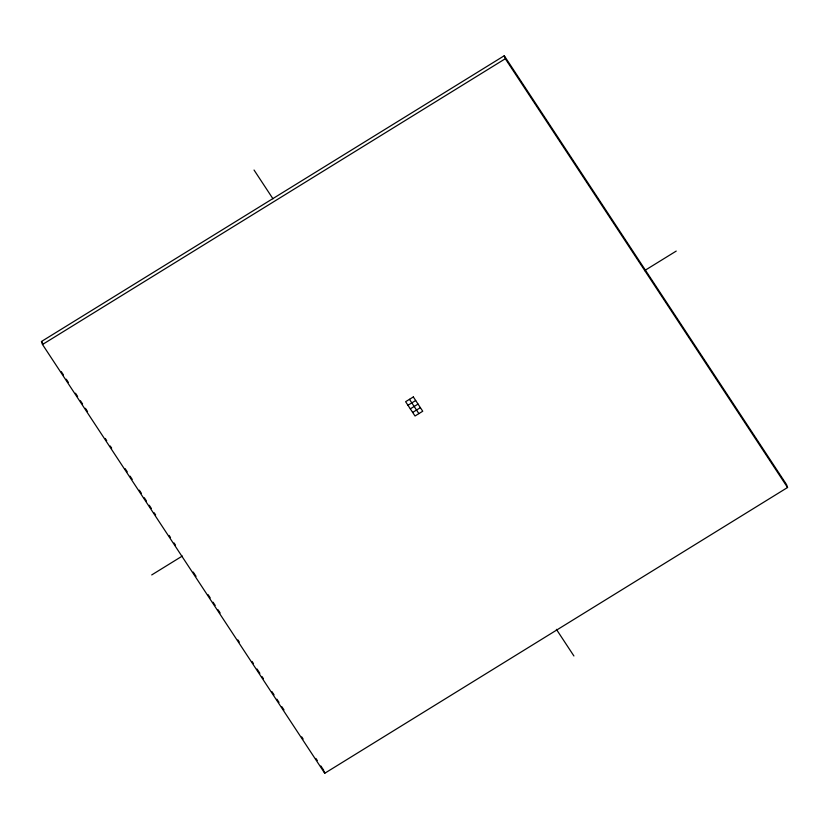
<?xml version="1.0" encoding="UTF-8"?>
<svg xmlns="http://www.w3.org/2000/svg" width="829" height="829" viewBox="0 0 829 829"><rect width="100%" height="100%" fill="white"/><g stroke="black" fill="none" stroke-linecap="round" stroke-linejoin="round"><path stroke-width="1.24" d="M41.45 341.496L504.26 55.74L786.503 484.509L787.55 487.504L324.74 773.26L42.497 344.491L41.45 341.496L42.87 343.652M42.497 344.491L505.307 58.735L504.26 55.74M407.961 405.277L415.681 400.511M410.314 408.852L418.034 404.086M412.666 412.427L420.386 407.661M151.717 574.932L182.318 556.041M644.547 270.637L676.236 251.073M505.307 58.735L787.55 487.504M409.474 399.319L418.873 413.619M254.037 170.028L272.979 198.805M556.383 629.335L573.917 655.977M61.305 371.661L63.429 374.895M66.268 379.205L68.403 382.438M75.491 393.205L77.615 396.438M80.454 400.749L82.579 403.982M85.418 408.293L87.542 411.526M105.273 438.458L106.692 440.613M110.236 446.002L111.656 448.147M125.127 468.623L127.262 471.856M130.091 476.157L132.225 479.39M139.313 490.167L141.438 493.4M144.277 497.711L146.401 500.944M149.241 505.244L151.365 508.478M154.204 512.788L155.624 514.944M169.095 535.41L170.515 537.565M174.059 542.954L175.479 545.109M193.209 572.041L196.048 576.352M208.1 594.662L210.224 597.896M213.063 602.206L215.188 605.439M218.027 609.75L220.151 612.983M237.882 639.915L239.301 642.071M252.068 661.459L253.487 663.614M257.031 669.003L259.871 673.314M261.995 676.547L263.415 678.702M271.922 691.624L274.057 694.857M276.886 699.168L279.021 702.401M281.85 706.712L283.984 709.935M301.704 736.877L303.124 739.022M315.89 758.421L317.31 760.576M320.854 765.965L323.693 770.265M324.035 771.271L324.74 773.26M413.329 396.946L405.609 401.702L415.018 415.992L422.738 411.236L413.329 396.946"/></g></svg>
